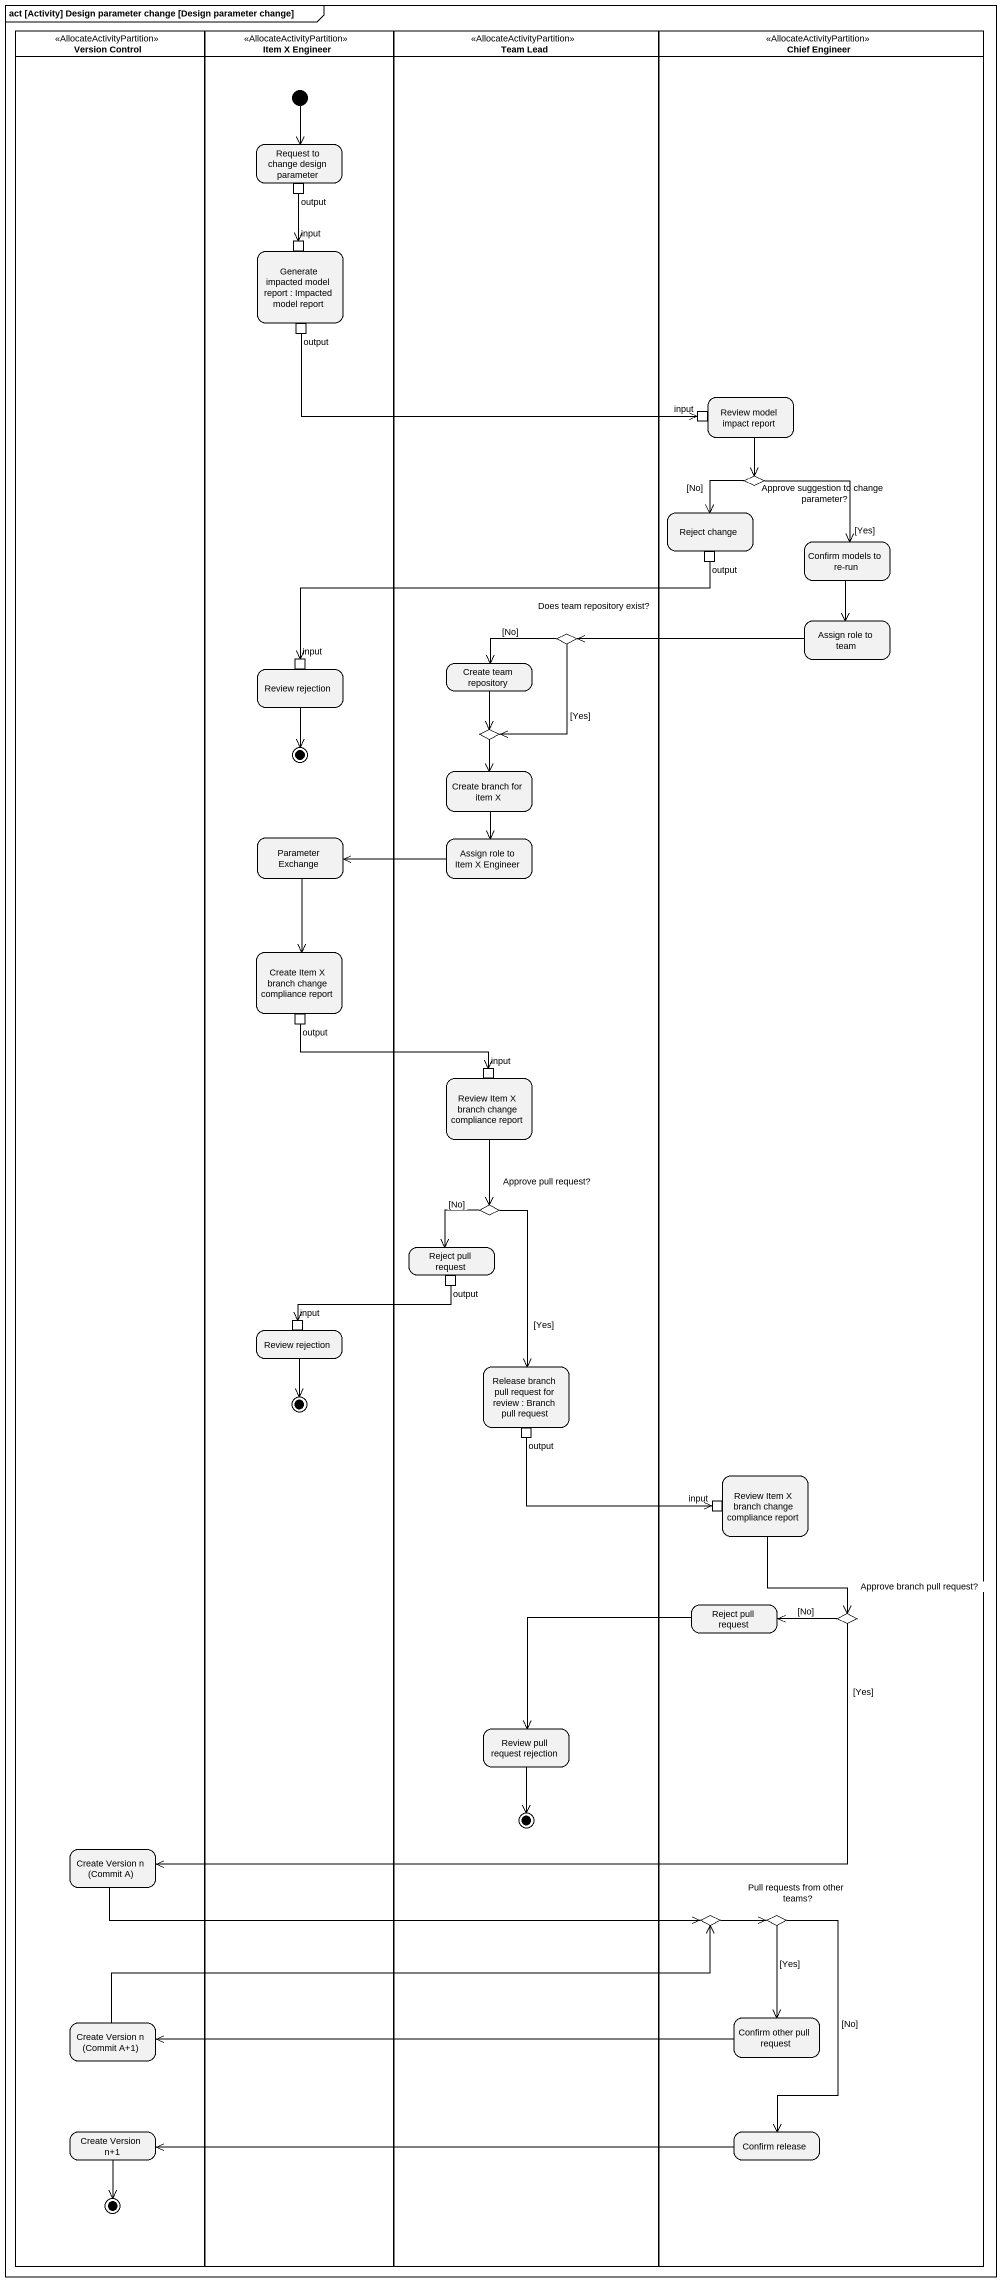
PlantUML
@startuml
mainframe act [Activity] Design parameter change [Design parameter change]
hide empty description
state "Version Control" as Version_Control <<AllocateActivityPartition>> {
  state "Create Version n (Commit A)" as Create_Version_n_Commit_A
  state "Create Version n (Commit A+1)" as Create_Version_n_Commit_A_1
  state "Create Version n+1" as Create_Version_n_1
  Create_Version_n_1 --> [*]
}
state "Item X Engineer" as Item_X_Engineer <<AllocateActivityPartition>> {
  state "Request to change design parameter" as Request_to_change_design {
    state output <<outputPin>>
  }
  state "Generate impacted model report : Impacted model report" as Generate_impacted_model {
    state input <<inputPin>>
    state "output" as output_2 <<outputPin>>
  }
  state "Review rejection" as Review_rejection {
    state "input" as input_3 <<inputPin>>
  }
  state final1 <<end>>
  state "Parameter Exchange" as Parameter_Exchange
  state "Create Item X branch change compliance report" as Create_Item_X_branch_change {
    state "output" as output_4 <<outputPin>>
  }
  state "Review rejection" as Review_rejection_2 {
    state "input" as input_5 <<inputPin>>
  }
  state final2 <<end>>
  [*] --> Request_to_change_design
}
state "Team Lead" as Team_Lead <<AllocateActivityPartition>> {
  state "Create team repository" as Create_team_repository
  state "Does team repository exist?" as Does_team_repository_exist <<choice>>
  state choice1 <<choice>>
  state "Create branch for item X" as Create_branch_for_item_X
  state "Assign role to Item X Engineer" as Assign_role_to_Item_X
  state "Review Item X branch change compliance report" as Review_Item_X_branch_change {
    state "input" as input_4 <<inputPin>>
  }
  state "Approve pull request?" as Approve_pull_request <<choice>>
  state "Reject pull request" as Reject_pull_request {
    state "output" as output_5 <<outputPin>>
  }
  state "Release branch pull request for review : Branch pull request" as Release_branch_pull_request {
    state "output" as output_6 <<outputPin>>
  }
  state "Review pull request rejection" as Review_pull_request
  Review_pull_request --> [*]
}
state "Chief Engineer" as Chief_Engineer <<AllocateActivityPartition>> {
  state "Review model impact report" as Review_model_impact_report {
    state "input" as input_2 <<inputPin>>
  }
  state "Approve suggestion to change parameter?" as Approve_suggestion_to <<choice>>
  state "Reject change" as Reject_change {
    state "output" as output_3 <<outputPin>>
  }
  state "Confirm models to re-run" as Confirm_models_to_re_run
  state "Assign role to team" as Assign_role_to_team
  state "Review Item X branch change compliance report" as Review_Item_X_branch_change_2 {
    state "input" as input_6 <<inputPin>>
  }
  state "Reject pull request" as Reject_pull_request_2
  state "Approve branch pull request?" as Approve_branch_pull_request <<choice>>
  state choice2 <<choice>>
  state "Pull requests from other teams?" as Pull_requests_from_other <<choice>>
  state "Confirm other pull request" as Confirm_other_pull_request
  state "Confirm release" as Confirm_release
}
output --> input
output_2 -right-> input_2
Review_model_impact_report --> Approve_suggestion_to
Approve_suggestion_to --> Reject_change : [No]
Approve_suggestion_to --> Confirm_models_to_re_run : [Yes]
output_3 -left-> input_3
Confirm_models_to_re_run --> Assign_role_to_team
Assign_role_to_team -left-> Does_team_repository_exist
Review_rejection --> final1
Create_team_repository --> choice1
Does_team_repository_exist -left-> Create_team_repository : [No]
Does_team_repository_exist --> choice1 : [Yes]
choice1 --> Create_branch_for_item_X
Create_branch_for_item_X --> Assign_role_to_Item_X
Parameter_Exchange --> Create_Item_X_branch_change
Assign_role_to_Item_X -left-> Parameter_Exchange
output_4 -right-> input_4
Review_Item_X_branch_change --> Approve_pull_request
Approve_pull_request --> Reject_pull_request : [No]
Approve_pull_request --> Release_branch_pull_request : [Yes]
output_5 -left-> input_5
Review_rejection_2 --> final2
output_6 -right-> input_6
Review_Item_X_branch_change_2 --> Approve_branch_pull_request
Reject_pull_request_2 --> Review_pull_request
Approve_branch_pull_request -left-> Reject_pull_request_2 : [No]
Approve_branch_pull_request -left-> Create_Version_n_Commit_A : [Yes]
Create_Version_n_Commit_A -right-> choice2
choice2 -right-> Pull_requests_from_other
Pull_requests_from_other --> Confirm_other_pull_request : [Yes]
Pull_requests_from_other --> Confirm_release : [No]
Create_Version_n_Commit_A_1 -right-> choice2
Confirm_other_pull_request -left-> Create_Version_n_Commit_A_1
Confirm_release -left-> Create_Version_n_1
@enduml
